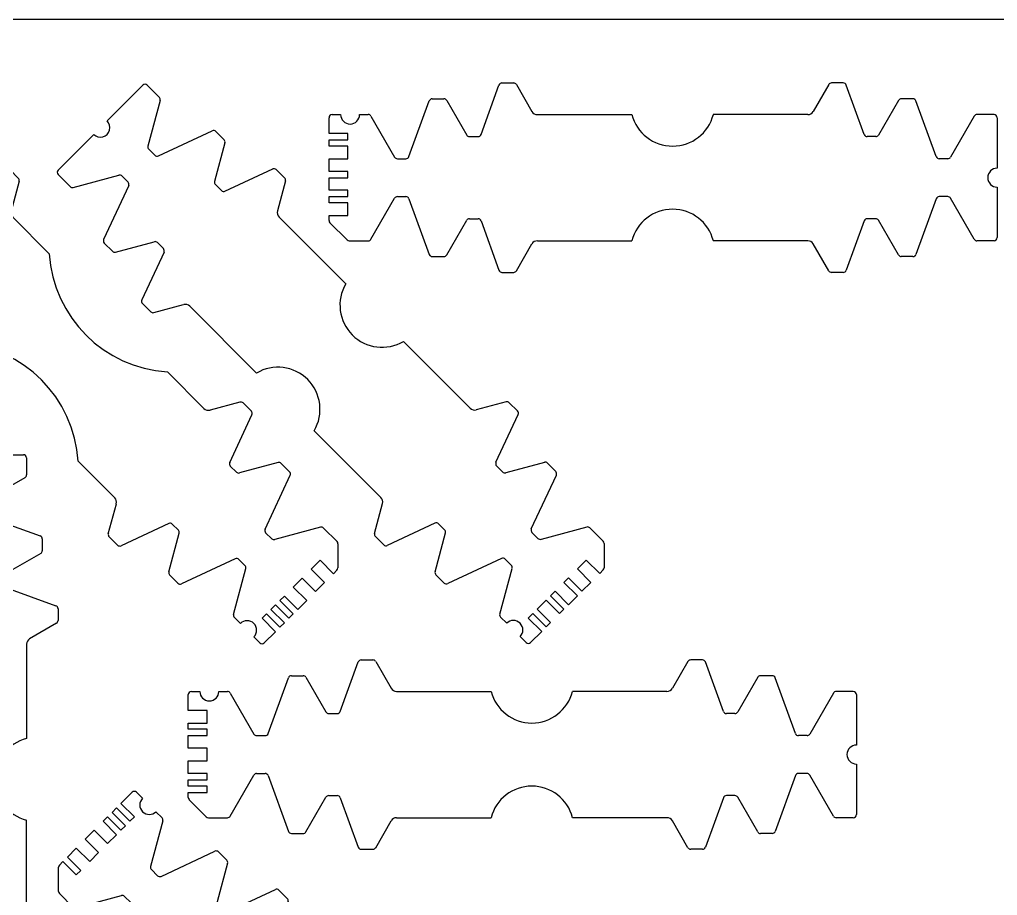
# Model space of a CAD drawing. Header units: millimetres. Extents: x 0 to 1140, y 0 to 900.
# Drawn here: x 593.7 to 748.6, y 761.2 to 900 of the extents above; entities that cross this region are included whole.
import ezdxf

# ---------------------------------------------------------------- set-up
doc = ezdxf.new("R2010")
doc.units = ezdxf.units.MM
for name, color, linetype in [('Q3_NORMAL', 3, 'Continuous'), ('Q4_MEDIUM', 4, 'Continuous'), ('Q5_HIGH', 5, 'Continuous'), ('SHEET', 7, 'Continuous')]:
    doc.layers.add(name, color=color, linetype=linetype)

# ---------------------------------------------------------------- blocks, each defined once
blk = doc.blocks.new('NT06__045deg__i6')
at = {"layer": 'Q3_NORMAL', "color": 3}
for p, q in [((-9.85, 50.09), (-7.15, 52.8)), ((-6.79, 52.94), (-6, 52.94)), ((7, 52.94), (9.5, 52.94)), ((10, 52.44), (10, 51.1)), ((-10, 49.74), (-10, 46.73)), ((10, 48.1), (10, 46.73)), ((-3, 42.11), (-3, 40.75)), ((3, 42.11), (3, 40.75)), ((-3.33, 40.28), (-12.17, 37.06)), ((3.33, 40.28), (12.17, 37.06)), ((-12.5, 36.59), (-12.5, 34.73)), ((12.5, 36.59), (12.5, 34.73)), ((-6.5, 30.69), (-6.5, 29.33)), ((6.5, 30.69), (6.5, 29.33)), ((-6.83, 28.86), (-14.67, 26.01)), ((6.83, 28.86), (14.67, 26.01)), ((-15, 25.54), (-15, 23.68)), ((15, 25.54), (15, 23.68)), ((-15, -28.54), (-15, -26.68)), ((15, -28.54), (15, -26.68)), ((-6.83, -31.86), (-14.67, -29.01)), ((6.83, -31.86), (14.67, -29.01)), ((-6.5, -33.69), (-6.5, -32.33)), ((6.5, -33.69), (6.5, -32.33)), ((-12.5, -39.59), (-12.5, -37.73)), ((12.5, -39.59), (12.5, -37.73)), ((-3.33, -43.28), (-12.17, -40.06)), ((3.33, -43.28), (12.17, -40.06)), ((-3, -45.11), (-3, -43.75)), ((3, -45.11), (3, -43.75)), ((-10, -52.44), (-10, -49.73)), ((10, -52.44), (10, -49.73)), ((-1.5, -52.94), (-9.5, -52.94)), ((9.5, -52.94), (1.5, -52.94))]:
    blk.add_line(p, q, dxfattribs=at)
for centre, radius, start, end in [((-6.79, 52.44), 0.5, 90, 135), ((9.5, 52.44), 0.5, 0, 90), ((-9.5, 49.74), 0.5, 135, 180), ((10, 49.6), 1.5, 90, 270), ((-9.5, 46.73), 0.5, 180, 240), ((9.5, 46.73), 0.5, 300, 0), ((-3.5, 42.11), 0.5, 0, 60), ((3.5, 42.11), 0.5, 120, 180), ((-3.5, 40.75), 0.5, 290, 0), ((3.5, 40.75), 0.5, 180, 250), ((-12, 36.59), 0.5, 110, 180), ((12, 36.59), 0.5, 0, 70), ((-12, 34.73), 0.5, 180, 240), ((12, 34.73), 0.5, 300, 0), ((-7, 30.69), 0.5, 0, 60), ((7, 30.69), 0.5, 120, 180), ((-7, 29.33), 0.5, 290, 0), ((7, 29.33), 0.5, 180, 250), ((-14.5, 25.54), 0.5, 110, 180), ((14.5, 25.54), 0.5, 0, 70), ((-14.5, 23.68), 0.5, 180, 240), ((14.5, 23.68), 0.5, 300, 0), ((-14.5, -26.68), 0.5, 120, 180), ((14.5, -26.68), 0.5, 0, 60), ((-14.5, -28.54), 0.5, 180, 250), ((14.5, -28.54), 0.5, 290, 0), ((-7, -32.33), 0.5, 0, 70), ((7, -32.33), 0.5, 110, 180), ((-7, -33.69), 0.5, 300, 0), ((7, -33.69), 0.5, 180, 240), ((-12, -37.73), 0.5, 120, 180), ((12, -37.73), 0.5, 0, 60), ((-12, -39.59), 0.5, 180, 250), ((12, -39.59), 0.5, 290, 0), ((-3.5, -43.75), 0.5, 0, 70), ((3.5, -43.75), 0.5, 110, 180), ((-3.5, -45.11), 0.5, 300, 0), ((3.5, -45.11), 0.5, 180, 240), ((-9.5, -49.73), 0.5, 120, 180), ((9.5, -49.73), 0.5, 0, 60), ((-9.5, -52.44), 0.5, 180, 270), ((0, -52.94), 1.5, 0, 180), ((9.5, -52.44), 0.5, 270, 0)]:
    blk.add_arc(centre, radius, start, end, dxfattribs=at)
at = {"layer": 'Q4_MEDIUM', "color": 4}
for p, q in [((-9.75, 46.3), (-3.25, 42.55)), ((9.75, 46.3), (3.25, 42.55)), ((-12.25, 34.3), (-6.75, 31.12)), ((12.25, 34.3), (6.75, 31.12)), ((-14.75, 23.24), (-10.5, 20.79)), ((14.75, 23.24), (10.5, 20.79)), ((-10, 19.92), (-10, 4.96)), ((10, 19.92), (10, 4.96)), ((-10, -22.92), (-10, -7.95)), ((10, -22.92), (10, -7.95)), ((-14.75, -26.24), (-10.5, -23.79)), ((14.75, -26.24), (10.5, -23.79)), ((-12.25, -37.3), (-6.75, -34.12)), ((12.25, -37.3), (6.75, -34.12)), ((-9.75, -49.3), (-3.25, -45.55)), ((9.75, -49.3), (3.25, -45.55))]:
    blk.add_line(p, q, dxfattribs=at)
for centre, start, end in [((-11, 19.92), 0, 60), ((11, 19.92), 120, 180), ((-11, -22.92), 300, 0), ((11, -22.92), 180, 240)]:
    blk.add_arc(centre, 1, start, end, dxfattribs=at)
at = {"layer": 'Q5_HIGH', "color": 5}
for p, q in [((-6, 52.94), (-6, 49.94)), ((-5, 49.94), (-5, 52.94)), ((-5, 52.94), (-3, 52.94)), ((-3, 52.94), (-3, 49.94)), ((-1, 49.94), (-1, 52.94)), ((-1, 52.94), (1, 52.94)), ((1, 52.94), (1, 49.94)), ((3, 49.94), (3, 52.94)), ((3, 52.94), (4, 52.94)), ((4, 52.94), (4, 49.94)), ((5, 49.94), (5, 52.94)), ((5, 52.94), (6, 52.94)), ((6, 52.94), (6, 49.94)), ((7, 49.94), (7, 52.94)), ((-6, 49.94), (-5, 49.94)), ((-3, 49.94), (-1, 49.94)), ((1, 49.94), (3, 49.94)), ((4, 49.94), (5, 49.94)), ((6, 49.94), (7, 49.94))]:
    blk.add_line(p, q, dxfattribs=at)
for centre, start, end in [((-11.67, -1.5), 284.4775, 75.5225), ((11.67, -1.5), 104.4775, 255.5225)]:
    blk.add_arc(centre, 6.67, start, end, dxfattribs=at)
blk = doc.blocks.new('NT06__000deg__i4')
at = {"layer": 'Q3_NORMAL', "color": 3}
for p, q in [((-9.85, 50.09), (-7.15, 52.8)), ((-6.79, 52.94), (-6, 52.94)), ((7, 52.94), (9.5, 52.94)), ((10, 52.44), (10, 51.1)), ((-10, 49.74), (-10, 46.73)), ((10, 48.1), (10, 46.73)), ((-3, 42.11), (-3, 40.75)), ((3, 42.11), (3, 40.75)), ((-3.33, 40.28), (-12.17, 37.06)), ((3.33, 40.28), (12.17, 37.06)), ((-12.5, 36.59), (-12.5, 34.73)), ((12.5, 36.59), (12.5, 34.73)), ((-6.5, 30.69), (-6.5, 29.33)), ((6.5, 30.69), (6.5, 29.33)), ((-6.83, 28.86), (-14.67, 26.01)), ((6.83, 28.86), (14.67, 26.01)), ((-15, 25.54), (-15, 23.68)), ((15, 25.54), (15, 23.68)), ((-15, -28.54), (-15, -26.68)), ((15, -28.54), (15, -26.68)), ((-6.83, -31.86), (-14.67, -29.01)), ((6.83, -31.86), (14.67, -29.01)), ((-6.5, -33.69), (-6.5, -32.33)), ((6.5, -33.69), (6.5, -32.33)), ((-12.5, -39.59), (-12.5, -37.73)), ((12.5, -39.59), (12.5, -37.73)), ((-3.33, -43.28), (-12.17, -40.06)), ((3.33, -43.28), (12.17, -40.06)), ((-3, -45.11), (-3, -43.75)), ((3, -45.11), (3, -43.75)), ((-10, -52.44), (-10, -49.73)), ((10, -52.44), (10, -49.73)), ((-1.5, -52.94), (-9.5, -52.94)), ((9.5, -52.94), (1.5, -52.94))]:
    blk.add_line(p, q, dxfattribs=at)
for centre, radius, start, end in [((-6.79, 52.44), 0.5, 90, 135), ((9.5, 52.44), 0.5, 0, 90), ((-9.5, 49.74), 0.5, 135, 180), ((10, 49.6), 1.5, 90, 270), ((-9.5, 46.73), 0.5, 180, 240), ((9.5, 46.73), 0.5, 300, 0), ((-3.5, 42.11), 0.5, 0, 60), ((3.5, 42.11), 0.5, 120, 180), ((-3.5, 40.75), 0.5, 290, 0), ((3.5, 40.75), 0.5, 180, 250), ((-12, 36.59), 0.5, 110, 180), ((12, 36.59), 0.5, 0, 70), ((-12, 34.73), 0.5, 180, 240), ((12, 34.73), 0.5, 300, 0), ((-7, 30.69), 0.5, 0, 60), ((7, 30.69), 0.5, 120, 180), ((-7, 29.33), 0.5, 290, 0), ((7, 29.33), 0.5, 180, 250), ((-14.5, 25.54), 0.5, 110, 180), ((14.5, 25.54), 0.5, 0, 70), ((-14.5, 23.68), 0.5, 180, 240), ((14.5, 23.68), 0.5, 300, 0), ((-14.5, -26.68), 0.5, 120, 180), ((14.5, -26.68), 0.5, 0, 60), ((-14.5, -28.54), 0.5, 180, 250), ((14.5, -28.54), 0.5, 290, 0), ((-7, -32.33), 0.5, 0, 70), ((7, -32.33), 0.5, 110, 180), ((-7, -33.69), 0.5, 300, 0), ((7, -33.69), 0.5, 180, 240), ((-12, -37.73), 0.5, 120, 180), ((12, -37.73), 0.5, 0, 60), ((-12, -39.59), 0.5, 180, 250), ((12, -39.59), 0.5, 290, 0), ((-3.5, -43.75), 0.5, 0, 70), ((3.5, -43.75), 0.5, 110, 180), ((-3.5, -45.11), 0.5, 300, 0), ((3.5, -45.11), 0.5, 180, 240), ((-9.5, -49.73), 0.5, 120, 180), ((9.5, -49.73), 0.5, 0, 60), ((-9.5, -52.44), 0.5, 180, 270), ((0, -52.94), 1.5, 0, 180), ((9.5, -52.44), 0.5, 270, 0)]:
    blk.add_arc(centre, radius, start, end, dxfattribs=at)
at = {"layer": 'Q4_MEDIUM', "color": 4}
for p, q in [((-9.75, 46.3), (-3.25, 42.55)), ((9.75, 46.3), (3.25, 42.55)), ((-12.25, 34.3), (-6.75, 31.12)), ((12.25, 34.3), (6.75, 31.12)), ((-14.75, 23.24), (-10.5, 20.79)), ((14.75, 23.24), (10.5, 20.79)), ((-10, 19.92), (-10, 4.96)), ((10, 19.92), (10, 4.96)), ((-10, -22.92), (-10, -7.95)), ((10, -22.92), (10, -7.95)), ((-14.75, -26.24), (-10.5, -23.79)), ((14.75, -26.24), (10.5, -23.79)), ((-12.25, -37.3), (-6.75, -34.12)), ((12.25, -37.3), (6.75, -34.12)), ((-9.75, -49.3), (-3.25, -45.55)), ((9.75, -49.3), (3.25, -45.55))]:
    blk.add_line(p, q, dxfattribs=at)
for centre, start, end in [((-11, 19.92), 0, 60), ((11, 19.92), 120, 180), ((-11, -22.92), 300, 0), ((11, -22.92), 180, 240)]:
    blk.add_arc(centre, 1, start, end, dxfattribs=at)
at = {"layer": 'Q5_HIGH', "color": 5}
for p, q in [((-6, 52.94), (-6, 49.94)), ((-5, 49.94), (-5, 52.94)), ((-5, 52.94), (-4, 52.94)), ((-4, 52.94), (-4, 49.94)), ((-3, 49.94), (-3, 52.94)), ((-3, 52.94), (-2, 52.94)), ((-2, 52.94), (-2, 49.94)), ((0, 49.94), (0, 52.94)), ((0, 52.94), (2, 52.94)), ((2, 52.94), (2, 49.94)), ((3, 49.94), (3, 52.94)), ((3, 52.94), (5, 52.94)), ((5, 52.94), (5, 49.94)), ((7, 49.94), (7, 52.94)), ((-6, 49.94), (-5, 49.94)), ((-4, 49.94), (-3, 49.94)), ((-2, 49.94), (0, 49.94)), ((2, 49.94), (3, 49.94)), ((5, 49.94), (7, 49.94))]:
    blk.add_line(p, q, dxfattribs=at)
for centre, start, end in [((-11.67, -1.5), 284.4775, 75.5225), ((11.67, -1.5), 104.4775, 255.5225)]:
    blk.add_arc(centre, 6.67, start, end, dxfattribs=at)
blk = doc.blocks.new('NT06__090deg__i4')
at = {"layer": 'Q3_NORMAL', "color": 3}
for p, q in [((-9.85, 50.09), (-7.15, 52.8)), ((-6.79, 52.94), (-6, 52.94)), ((7, 52.94), (9.5, 52.94)), ((10, 52.44), (10, 51.1)), ((-10, 49.74), (-10, 46.73)), ((10, 48.1), (10, 46.73)), ((-3, 42.11), (-3, 40.75)), ((3, 42.11), (3, 40.75)), ((-3.33, 40.28), (-12.17, 37.06)), ((3.33, 40.28), (12.17, 37.06)), ((-12.5, 36.59), (-12.5, 34.73)), ((12.5, 36.59), (12.5, 34.73)), ((-6.5, 30.69), (-6.5, 29.33)), ((6.5, 30.69), (6.5, 29.33)), ((-6.83, 28.86), (-14.67, 26.01)), ((6.83, 28.86), (14.67, 26.01)), ((-15, 25.54), (-15, 23.68)), ((15, 25.54), (15, 23.68)), ((-15, -28.54), (-15, -26.68)), ((15, -28.54), (15, -26.68)), ((-6.83, -31.86), (-14.67, -29.01)), ((6.83, -31.86), (14.67, -29.01)), ((-6.5, -33.69), (-6.5, -32.33)), ((6.5, -33.69), (6.5, -32.33)), ((-12.5, -39.59), (-12.5, -37.73)), ((12.5, -39.59), (12.5, -37.73)), ((-3.33, -43.28), (-12.17, -40.06)), ((3.33, -43.28), (12.17, -40.06)), ((-3, -45.11), (-3, -43.75)), ((3, -45.11), (3, -43.75)), ((-10, -52.44), (-10, -49.73)), ((10, -52.44), (10, -49.73)), ((-1.5, -52.94), (-9.5, -52.94)), ((9.5, -52.94), (1.5, -52.94))]:
    blk.add_line(p, q, dxfattribs=at)
for centre, radius, start, end in [((-6.79, 52.44), 0.5, 90, 135), ((9.5, 52.44), 0.5, 0, 90), ((-9.5, 49.74), 0.5, 135, 180), ((10, 49.6), 1.5, 90, 270), ((-9.5, 46.73), 0.5, 180, 240), ((9.5, 46.73), 0.5, 300, 0), ((-3.5, 42.11), 0.5, 0, 60), ((3.5, 42.11), 0.5, 120, 180), ((-3.5, 40.75), 0.5, 290, 0), ((3.5, 40.75), 0.5, 180, 250), ((-12, 36.59), 0.5, 110, 180), ((12, 36.59), 0.5, 0, 70), ((-12, 34.73), 0.5, 180, 240), ((12, 34.73), 0.5, 300, 0), ((-7, 30.69), 0.5, 0, 60), ((7, 30.69), 0.5, 120, 180), ((-7, 29.33), 0.5, 290, 0), ((7, 29.33), 0.5, 180, 250), ((-14.5, 25.54), 0.5, 110, 180), ((14.5, 25.54), 0.5, 0, 70), ((-14.5, 23.68), 0.5, 180, 240), ((14.5, 23.68), 0.5, 300, 0), ((-14.5, -26.68), 0.5, 120, 180), ((14.5, -26.68), 0.5, 0, 60), ((-14.5, -28.54), 0.5, 180, 250), ((14.5, -28.54), 0.5, 290, 0), ((-7, -32.33), 0.5, 0, 70), ((7, -32.33), 0.5, 110, 180), ((-7, -33.69), 0.5, 300, 0), ((7, -33.69), 0.5, 180, 240), ((-12, -37.73), 0.5, 120, 180), ((12, -37.73), 0.5, 0, 60), ((-12, -39.59), 0.5, 180, 250), ((12, -39.59), 0.5, 290, 0), ((-3.5, -43.75), 0.5, 0, 70), ((3.5, -43.75), 0.5, 110, 180), ((-3.5, -45.11), 0.5, 300, 0), ((3.5, -45.11), 0.5, 180, 240), ((-9.5, -49.73), 0.5, 120, 180), ((9.5, -49.73), 0.5, 0, 60), ((-9.5, -52.44), 0.5, 180, 270), ((0, -52.94), 1.5, 0, 180), ((9.5, -52.44), 0.5, 270, 0)]:
    blk.add_arc(centre, radius, start, end, dxfattribs=at)
at = {"layer": 'Q4_MEDIUM', "color": 4}
for p, q in [((-9.75, 46.3), (-3.25, 42.55)), ((9.75, 46.3), (3.25, 42.55)), ((-12.25, 34.3), (-6.75, 31.12)), ((12.25, 34.3), (6.75, 31.12)), ((-14.75, 23.24), (-10.5, 20.79)), ((14.75, 23.24), (10.5, 20.79)), ((-10, 19.92), (-10, 4.96)), ((10, 19.92), (10, 4.96)), ((-10, -22.92), (-10, -7.95)), ((10, -22.92), (10, -7.95)), ((-14.75, -26.24), (-10.5, -23.79)), ((14.75, -26.24), (10.5, -23.79)), ((-12.25, -37.3), (-6.75, -34.12)), ((12.25, -37.3), (6.75, -34.12)), ((-9.75, -49.3), (-3.25, -45.55)), ((9.75, -49.3), (3.25, -45.55))]:
    blk.add_line(p, q, dxfattribs=at)
for centre, start, end in [((-11, 19.92), 0, 60), ((11, 19.92), 120, 180), ((-11, -22.92), 300, 0), ((11, -22.92), 180, 240)]:
    blk.add_arc(centre, 1, start, end, dxfattribs=at)
at = {"layer": 'Q5_HIGH', "color": 5}
for p, q in [((-6, 52.94), (-6, 49.94)), ((-5, 49.94), (-5, 52.94)), ((-5, 52.94), (-4, 52.94)), ((-4, 52.94), (-4, 49.94)), ((-3, 49.94), (-3, 52.94)), ((-3, 52.94), (-1, 52.94)), ((-1, 52.94), (-1, 49.94)), ((1, 49.94), (1, 52.94)), ((1, 52.94), (3, 52.94)), ((3, 52.94), (3, 49.94)), ((4, 49.94), (4, 52.94)), ((4, 52.94), (5, 52.94)), ((5, 52.94), (5, 49.94)), ((7, 49.94), (7, 52.94)), ((-6, 49.94), (-5, 49.94)), ((-4, 49.94), (-3, 49.94)), ((-1, 49.94), (1, 49.94)), ((3, 49.94), (4, 49.94)), ((5, 49.94), (7, 49.94))]:
    blk.add_line(p, q, dxfattribs=at)
for centre, start, end in [((-11.67, -1.5), 284.4775, 75.5225), ((11.67, -1.5), 104.4775, 255.5225)]:
    blk.add_arc(centre, 6.67, start, end, dxfattribs=at)
blk = doc.blocks.new('NT20__045deg__i3')
at = {"layer": 'Q3_NORMAL', "color": 3}
for p, q in [((-9.85, 50.09), (-7.15, 52.8)), ((-6.79, 52.94), (-6, 52.94)), ((7, 52.94), (9.5, 52.94)), ((10, 52.44), (10, 51.1)), ((-10, 49.74), (-10, 46.73)), ((10, 48.1), (10, 46.73)), ((-3, 42.11), (-3, 40.75)), ((3, 42.11), (3, 40.75)), ((-3.33, 40.28), (-12.17, 37.06)), ((3.33, 40.28), (12.17, 37.06)), ((-12.5, 36.59), (-12.5, 34.73)), ((12.5, 36.59), (12.5, 34.73)), ((-6.5, 30.69), (-6.5, 29.33)), ((6.5, 30.69), (6.5, 29.33)), ((-6.83, 28.86), (-14.67, 26.01)), ((6.83, 28.86), (14.67, 26.01)), ((-15, 25.54), (-15, 23.68)), ((15, 25.54), (15, 23.68)), ((-15, -28.54), (-15, -26.68)), ((15, -28.54), (15, -26.68)), ((-6.83, -31.86), (-14.67, -29.01)), ((6.83, -31.86), (14.67, -29.01)), ((-6.5, -33.69), (-6.5, -32.33)), ((6.5, -33.69), (6.5, -32.33)), ((-12.5, -39.59), (-12.5, -37.73)), ((12.5, -39.59), (12.5, -37.73)), ((-3.33, -43.28), (-12.17, -40.06)), ((3.33, -43.28), (12.17, -40.06)), ((-3, -45.11), (-3, -43.75)), ((3, -45.11), (3, -43.75)), ((-10, -52.44), (-10, -49.73)), ((10, -52.44), (10, -49.73)), ((-1.5, -52.94), (-9.5, -52.94)), ((9.5, -52.94), (1.5, -52.94))]:
    blk.add_line(p, q, dxfattribs=at)
for centre, radius, start, end in [((-6.79, 52.44), 0.5, 90, 135), ((9.5, 52.44), 0.5, 0, 90), ((-9.5, 49.74), 0.5, 135, 180), ((10, 49.6), 1.5, 90, 270), ((-9.5, 46.73), 0.5, 180, 240), ((9.5, 46.73), 0.5, 300, 0), ((-3.5, 42.11), 0.5, 0, 60), ((3.5, 42.11), 0.5, 120, 180), ((-3.5, 40.75), 0.5, 290, 0), ((3.5, 40.75), 0.5, 180, 250), ((-12, 36.59), 0.5, 110, 180), ((12, 36.59), 0.5, 0, 70), ((-12, 34.73), 0.5, 180, 240), ((12, 34.73), 0.5, 300, 0), ((-7, 30.69), 0.5, 0, 60), ((7, 30.69), 0.5, 120, 180), ((-7, 29.33), 0.5, 290, 0), ((7, 29.33), 0.5, 180, 250), ((-14.5, 25.54), 0.5, 110, 180), ((14.5, 25.54), 0.5, 0, 70), ((-14.5, 23.68), 0.5, 180, 240), ((14.5, 23.68), 0.5, 300, 0), ((-14.5, -26.68), 0.5, 120, 180), ((14.5, -26.68), 0.5, 0, 60), ((-14.5, -28.54), 0.5, 180, 250), ((14.5, -28.54), 0.5, 290, 0), ((-7, -32.33), 0.5, 0, 70), ((7, -32.33), 0.5, 110, 180), ((-7, -33.69), 0.5, 300, 0), ((7, -33.69), 0.5, 180, 240), ((-12, -37.73), 0.5, 120, 180), ((12, -37.73), 0.5, 0, 60), ((-12, -39.59), 0.5, 180, 250), ((12, -39.59), 0.5, 290, 0), ((-3.5, -43.75), 0.5, 0, 70), ((3.5, -43.75), 0.5, 110, 180), ((-3.5, -45.11), 0.5, 300, 0), ((3.5, -45.11), 0.5, 180, 240), ((-9.5, -49.73), 0.5, 120, 180), ((9.5, -49.73), 0.5, 0, 60), ((-9.5, -52.44), 0.5, 180, 270), ((0, -52.94), 1.5, 0, 180), ((9.5, -52.44), 0.5, 270, 0)]:
    blk.add_arc(centre, radius, start, end, dxfattribs=at)
at = {"layer": 'Q4_MEDIUM', "color": 4}
for p, q in [((-9.75, 46.3), (-3.25, 42.55)), ((9.75, 46.3), (3.25, 42.55)), ((-12.25, 34.3), (-6.75, 31.12)), ((12.25, 34.3), (6.75, 31.12)), ((-14.75, 23.24), (-10.5, 20.79)), ((14.75, 23.24), (10.5, 20.79)), ((-10, 19.92), (-10, 11.73)), ((10, 19.92), (10, 11.73)), ((-10, -22.92), (-10, -14.73)), ((10, -22.92), (10, -14.73)), ((-14.75, -26.24), (-10.5, -23.79)), ((14.75, -26.24), (10.5, -23.79)), ((-12.25, -37.3), (-6.75, -34.12)), ((12.25, -37.3), (6.75, -34.12)), ((-9.75, -49.3), (-3.25, -45.55)), ((9.75, -49.3), (3.25, -45.55))]:
    blk.add_line(p, q, dxfattribs=at)
for centre, start, end in [((-11, 19.92), 0, 60), ((11, 19.92), 120, 180), ((-11, -22.92), 300, 0), ((11, -22.92), 180, 240)]:
    blk.add_arc(centre, 1, start, end, dxfattribs=at)
at = {"layer": 'Q5_HIGH', "color": 5}
for p, q in [((-6, 52.94), (-6, 49.94)), ((-4, 49.94), (-4, 52.94)), ((-4, 52.94), (-2, 52.94)), ((-2, 52.94), (-2, 49.94)), ((0, 49.94), (0, 52.94)), ((0, 52.94), (2, 52.94)), ((2, 52.94), (2, 49.94)), ((3, 49.94), (3, 52.94)), ((3, 52.94), (4, 52.94)), ((4, 52.94), (4, 49.94)), ((5, 49.94), (5, 52.94)), ((5, 52.94), (6, 52.94)), ((6, 52.94), (6, 49.94)), ((7, 49.94), (7, 52.94)), ((-6, 49.94), (-4, 49.94)), ((-2, 49.94), (0, 49.94)), ((2, 49.94), (3, 49.94)), ((4, 49.94), (5, 49.94)), ((6, 49.94), (7, 49.94))]:
    blk.add_line(p, q, dxfattribs=at)
for centre, start, end in [((-25, -1.5), 318.5904, 41.4096), ((25, -1.5), 138.5904, 221.4096)]:
    blk.add_arc(centre, 20, start, end, dxfattribs=at)
blk = doc.blocks.new('NT06__045deg__i8')
at = {"layer": 'Q3_NORMAL', "color": 3}
for p, q in [((-9.85, 50.09), (-7.15, 52.8)), ((-6.79, 52.94), (-6, 52.94)), ((7, 52.94), (9.5, 52.94)), ((10, 52.44), (10, 51.1)), ((-10, 49.74), (-10, 46.73)), ((10, 48.1), (10, 46.73)), ((-3, 42.11), (-3, 40.75)), ((3, 42.11), (3, 40.75)), ((-3.33, 40.28), (-12.17, 37.06)), ((3.33, 40.28), (12.17, 37.06)), ((-12.5, 36.59), (-12.5, 34.73)), ((12.5, 36.59), (12.5, 34.73)), ((-6.5, 30.69), (-6.5, 29.33)), ((6.5, 30.69), (6.5, 29.33)), ((-6.83, 28.86), (-14.67, 26.01)), ((6.83, 28.86), (14.67, 26.01)), ((-15, 25.54), (-15, 23.68)), ((15, 25.54), (15, 23.68)), ((-15, -28.54), (-15, -26.68)), ((15, -28.54), (15, -26.68)), ((-6.83, -31.86), (-14.67, -29.01)), ((6.83, -31.86), (14.67, -29.01)), ((-6.5, -33.69), (-6.5, -32.33)), ((6.5, -33.69), (6.5, -32.33)), ((-12.5, -39.59), (-12.5, -37.73)), ((12.5, -39.59), (12.5, -37.73)), ((-3.33, -43.28), (-12.17, -40.06)), ((3.33, -43.28), (12.17, -40.06)), ((-3, -45.11), (-3, -43.75)), ((3, -45.11), (3, -43.75)), ((-10, -52.44), (-10, -49.73)), ((10, -52.44), (10, -49.73)), ((-1.5, -52.94), (-9.5, -52.94)), ((9.5, -52.94), (1.5, -52.94))]:
    blk.add_line(p, q, dxfattribs=at)
for centre, radius, start, end in [((-6.79, 52.44), 0.5, 90, 135), ((9.5, 52.44), 0.5, 0, 90), ((-9.5, 49.74), 0.5, 135, 180), ((10, 49.6), 1.5, 90, 270), ((-9.5, 46.73), 0.5, 180, 240), ((9.5, 46.73), 0.5, 300, 0), ((-3.5, 42.11), 0.5, 0, 60), ((3.5, 42.11), 0.5, 120, 180), ((-3.5, 40.75), 0.5, 290, 0), ((3.5, 40.75), 0.5, 180, 250), ((-12, 36.59), 0.5, 110, 180), ((12, 36.59), 0.5, 0, 70), ((-12, 34.73), 0.5, 180, 240), ((12, 34.73), 0.5, 300, 0), ((-7, 30.69), 0.5, 0, 60), ((7, 30.69), 0.5, 120, 180), ((-7, 29.33), 0.5, 290, 0), ((7, 29.33), 0.5, 180, 250), ((-14.5, 25.54), 0.5, 110, 180), ((14.5, 25.54), 0.5, 0, 70), ((-14.5, 23.68), 0.5, 180, 240), ((14.5, 23.68), 0.5, 300, 0), ((-14.5, -26.68), 0.5, 120, 180), ((14.5, -26.68), 0.5, 0, 60), ((-14.5, -28.54), 0.5, 180, 250), ((14.5, -28.54), 0.5, 290, 0), ((-7, -32.33), 0.5, 0, 70), ((7, -32.33), 0.5, 110, 180), ((-7, -33.69), 0.5, 300, 0), ((7, -33.69), 0.5, 180, 240), ((-12, -37.73), 0.5, 120, 180), ((12, -37.73), 0.5, 0, 60), ((-12, -39.59), 0.5, 180, 250), ((12, -39.59), 0.5, 290, 0), ((-3.5, -43.75), 0.5, 0, 70), ((3.5, -43.75), 0.5, 110, 180), ((-3.5, -45.11), 0.5, 300, 0), ((3.5, -45.11), 0.5, 180, 240), ((-9.5, -49.73), 0.5, 120, 180), ((9.5, -49.73), 0.5, 0, 60), ((-9.5, -52.44), 0.5, 180, 270), ((0, -52.94), 1.5, 0, 180), ((9.5, -52.44), 0.5, 270, 0)]:
    blk.add_arc(centre, radius, start, end, dxfattribs=at)
at = {"layer": 'Q4_MEDIUM', "color": 4}
for p, q in [((-9.75, 46.3), (-3.25, 42.55)), ((9.75, 46.3), (3.25, 42.55)), ((-12.25, 34.3), (-6.75, 31.12)), ((12.25, 34.3), (6.75, 31.12)), ((-14.75, 23.24), (-10.5, 20.79)), ((14.75, 23.24), (10.5, 20.79)), ((-10, 19.92), (-10, 4.96)), ((10, 19.92), (10, 4.96)), ((-10, -22.92), (-10, -7.95)), ((10, -22.92), (10, -7.95)), ((-14.75, -26.24), (-10.5, -23.79)), ((14.75, -26.24), (10.5, -23.79)), ((-12.25, -37.3), (-6.75, -34.12)), ((12.25, -37.3), (6.75, -34.12)), ((-9.75, -49.3), (-3.25, -45.55)), ((9.75, -49.3), (3.25, -45.55))]:
    blk.add_line(p, q, dxfattribs=at)
for centre, start, end in [((-11, 19.92), 0, 60), ((11, 19.92), 120, 180), ((-11, -22.92), 300, 0), ((11, -22.92), 180, 240)]:
    blk.add_arc(centre, 1, start, end, dxfattribs=at)
at = {"layer": 'Q5_HIGH', "color": 5}
for p, q in [((-6, 52.94), (-6, 49.94)), ((-4, 49.94), (-4, 52.94)), ((-4, 52.94), (-2, 52.94)), ((-2, 52.94), (-2, 49.94)), ((-1, 49.94), (-1, 52.94)), ((-1, 52.94), (1, 52.94)), ((1, 52.94), (1, 49.94)), ((2, 49.94), (2, 52.94)), ((2, 52.94), (3, 52.94)), ((3, 52.94), (3, 49.94)), ((5, 49.94), (5, 52.94)), ((5, 52.94), (6, 52.94)), ((6, 52.94), (6, 49.94)), ((7, 49.94), (7, 52.94)), ((-6, 49.94), (-4, 49.94)), ((-2, 49.94), (-1, 49.94)), ((1, 49.94), (2, 49.94)), ((3, 49.94), (5, 49.94)), ((6, 49.94), (7, 49.94))]:
    blk.add_line(p, q, dxfattribs=at)
for centre, start, end in [((-11.67, -1.5), 284.4775, 75.5225), ((11.67, -1.5), 104.4775, 255.5225)]:
    blk.add_arc(centre, 6.67, start, end, dxfattribs=at)
blk = doc.blocks.new('NT06__090deg__i8')
at = {"layer": 'Q3_NORMAL', "color": 3}
for p, q in [((-9.85, 50.09), (-7.15, 52.8)), ((-6.79, 52.94), (-6, 52.94)), ((7, 52.94), (9.5, 52.94)), ((10, 52.44), (10, 51.1)), ((-10, 49.74), (-10, 46.73)), ((10, 48.1), (10, 46.73)), ((-3, 42.11), (-3, 40.75)), ((3, 42.11), (3, 40.75)), ((-3.33, 40.28), (-12.17, 37.06)), ((3.33, 40.28), (12.17, 37.06)), ((-12.5, 36.59), (-12.5, 34.73)), ((12.5, 36.59), (12.5, 34.73)), ((-6.5, 30.69), (-6.5, 29.33)), ((6.5, 30.69), (6.5, 29.33)), ((-6.83, 28.86), (-14.67, 26.01)), ((6.83, 28.86), (14.67, 26.01)), ((-15, 25.54), (-15, 23.68)), ((15, 25.54), (15, 23.68)), ((-15, -28.54), (-15, -26.68)), ((15, -28.54), (15, -26.68)), ((-6.83, -31.86), (-14.67, -29.01)), ((6.83, -31.86), (14.67, -29.01)), ((-6.5, -33.69), (-6.5, -32.33)), ((6.5, -33.69), (6.5, -32.33)), ((-12.5, -39.59), (-12.5, -37.73)), ((12.5, -39.59), (12.5, -37.73)), ((-3.33, -43.28), (-12.17, -40.06)), ((3.33, -43.28), (12.17, -40.06)), ((-3, -45.11), (-3, -43.75)), ((3, -45.11), (3, -43.75)), ((-10, -52.44), (-10, -49.73)), ((10, -52.44), (10, -49.73)), ((-1.5, -52.94), (-9.5, -52.94)), ((9.5, -52.94), (1.5, -52.94))]:
    blk.add_line(p, q, dxfattribs=at)
for centre, radius, start, end in [((-6.79, 52.44), 0.5, 90, 135), ((9.5, 52.44), 0.5, 0, 90), ((-9.5, 49.74), 0.5, 135, 180), ((10, 49.6), 1.5, 90, 270), ((-9.5, 46.73), 0.5, 180, 240), ((9.5, 46.73), 0.5, 300, 0), ((-3.5, 42.11), 0.5, 0, 60), ((3.5, 42.11), 0.5, 120, 180), ((-3.5, 40.75), 0.5, 290, 0), ((3.5, 40.75), 0.5, 180, 250), ((-12, 36.59), 0.5, 110, 180), ((12, 36.59), 0.5, 0, 70), ((-12, 34.73), 0.5, 180, 240), ((12, 34.73), 0.5, 300, 0), ((-7, 30.69), 0.5, 0, 60), ((7, 30.69), 0.5, 120, 180), ((-7, 29.33), 0.5, 290, 0), ((7, 29.33), 0.5, 180, 250), ((-14.5, 25.54), 0.5, 110, 180), ((14.5, 25.54), 0.5, 0, 70), ((-14.5, 23.68), 0.5, 180, 240), ((14.5, 23.68), 0.5, 300, 0), ((-14.5, -26.68), 0.5, 120, 180), ((14.5, -26.68), 0.5, 0, 60), ((-14.5, -28.54), 0.5, 180, 250), ((14.5, -28.54), 0.5, 290, 0), ((-7, -32.33), 0.5, 0, 70), ((7, -32.33), 0.5, 110, 180), ((-7, -33.69), 0.5, 300, 0), ((7, -33.69), 0.5, 180, 240), ((-12, -37.73), 0.5, 120, 180), ((12, -37.73), 0.5, 0, 60), ((-12, -39.59), 0.5, 180, 250), ((12, -39.59), 0.5, 290, 0), ((-3.5, -43.75), 0.5, 0, 70), ((3.5, -43.75), 0.5, 110, 180), ((-3.5, -45.11), 0.5, 300, 0), ((3.5, -45.11), 0.5, 180, 240), ((-9.5, -49.73), 0.5, 120, 180), ((9.5, -49.73), 0.5, 0, 60), ((-9.5, -52.44), 0.5, 180, 270), ((0, -52.94), 1.5, 0, 180), ((9.5, -52.44), 0.5, 270, 0)]:
    blk.add_arc(centre, radius, start, end, dxfattribs=at)
at = {"layer": 'Q4_MEDIUM', "color": 4}
for p, q in [((-9.75, 46.3), (-3.25, 42.55)), ((9.75, 46.3), (3.25, 42.55)), ((-12.25, 34.3), (-6.75, 31.12)), ((12.25, 34.3), (6.75, 31.12)), ((-14.75, 23.24), (-10.5, 20.79)), ((14.75, 23.24), (10.5, 20.79)), ((-10, 19.92), (-10, 4.96)), ((10, 19.92), (10, 4.96)), ((-10, -22.92), (-10, -7.95)), ((10, -22.92), (10, -7.95)), ((-14.75, -26.24), (-10.5, -23.79)), ((14.75, -26.24), (10.5, -23.79)), ((-12.25, -37.3), (-6.75, -34.12)), ((12.25, -37.3), (6.75, -34.12)), ((-9.75, -49.3), (-3.25, -45.55)), ((9.75, -49.3), (3.25, -45.55))]:
    blk.add_line(p, q, dxfattribs=at)
for centre, start, end in [((-11, 19.92), 0, 60), ((11, 19.92), 120, 180), ((-11, -22.92), 300, 0), ((11, -22.92), 180, 240)]:
    blk.add_arc(centre, 1, start, end, dxfattribs=at)
at = {"layer": 'Q5_HIGH', "color": 5}
for p, q in [((-6, 52.94), (-6, 49.94)), ((-4, 49.94), (-4, 52.94)), ((-4, 52.94), (-3, 52.94)), ((-3, 52.94), (-3, 49.94)), ((-2, 49.94), (-2, 52.94)), ((-2, 52.94), (0, 52.94)), ((0, 52.94), (0, 49.94)), ((1, 49.94), (1, 52.94)), ((1, 52.94), (3, 52.94)), ((3, 52.94), (3, 49.94)), ((5, 49.94), (5, 52.94)), ((5, 52.94), (6, 52.94)), ((6, 52.94), (6, 49.94)), ((7, 49.94), (7, 52.94)), ((-6, 49.94), (-4, 49.94)), ((-3, 49.94), (-2, 49.94)), ((0, 49.94), (1, 49.94)), ((3, 49.94), (5, 49.94)), ((6, 49.94), (7, 49.94))]:
    blk.add_line(p, q, dxfattribs=at)
for centre, start, end in [((-11.67, -1.5), 284.4775, 75.5225), ((11.67, -1.5), 104.4775, 255.5225)]:
    blk.add_arc(centre, 6.67, start, end, dxfattribs=at)

msp = doc.modelspace()

# ---------------------------------------------------------------- linework, layer by layer
at = {"layer": 'SHEET', "color": 7}
msp.add_line((1140, 900), (0, 900), dxfattribs=at)

# ---------------------------------------------------------------- block references
for name, p, rotation in [('NT20__045deg__i3', (601.75, 845.4), 225), ('NT06__045deg__i8', (643.94, 845.44), 225), ('NT06__090deg__i8', (695.67, 874.95), 90), ('NT06__000deg__i4', (584.79, 778.12), 180), ('NT06__090deg__i4', (673.36, 783.55), 90), ('NT06__045deg__i6', (642.24, 733.42), 45)]:
    msp.add_blockref(name, p, dxfattribs=dict(rotation=rotation))

doc.saveas('drawing.dxf')
